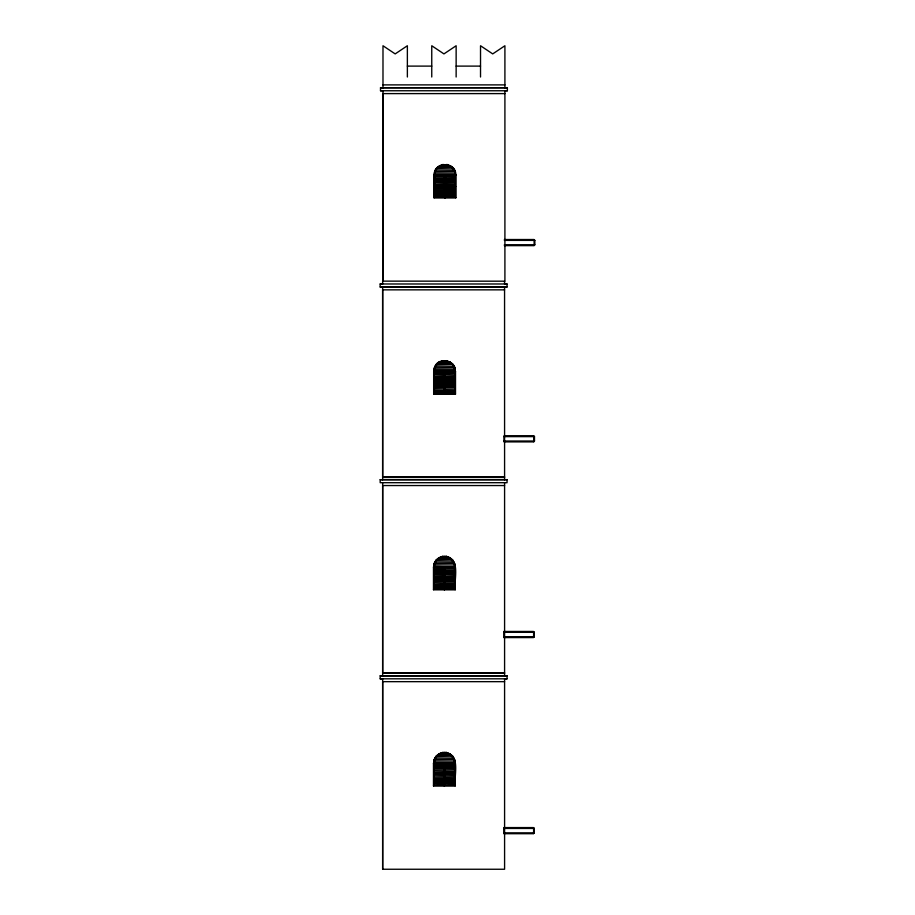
<?xml version="1.0" encoding="UTF-8"?>
<svg xmlns="http://www.w3.org/2000/svg" width="915" height="915" viewBox="0 0 915 915"><rect width="100%" height="100%" fill="white"/><g stroke="black" fill="none" stroke-linecap="round" stroke-linejoin="round"><path stroke-width="1.37" d="M507.059 678.816L380.194 678.816L380.194 675.796L507.059 675.796L507.059 678.816L504.588 678.758L504.588 869.25L382.653 869.25L382.653 681.664L504.588 681.664M434.156 175.051C433.744 161.177 456.242 161.177 455.819 175.051L434.156 175.051L434.751 174.548C434.739 161.944 455.247 161.944 455.235 174.548L455.819 175.051M446.875 164.38L448.407 165.489M434.465 367.59L433.813 371.296L434.408 370.792C434.636 357.822 454.984 358.566 455.213 371.055C456.654 360.636 437.93 355.924 434.465 367.59L434.522 369.271L454.618 369.271L454.869 370.792L434.248 370.792L434.682 369.271M446.531 360.624L446.44 361.116C450.386 362.077 454 365.142 454.606 369.271M434.488 564.967L434.065 566.488L455.293 566.98L433.63 566.98C433.63 560.483 439.932 555.188 446.348 556.32C460.931 560.14 453.668 579.355 455.327 589.74L433.481 589.729L433.481 567.071L455.327 567.083L454.663 567.746L454.663 589.077L455.327 589.74M446.348 556.32C449.482 558.287 455.121 561.135 454.698 566.488C455.258 553.312 433.47 553.678 433.904 566.751L455.018 566.751L454.423 563.354M434.488 761.086L434.065 762.607L455.293 763.11L433.63 763.11C433.63 756.602 439.932 751.307 446.348 752.439C460.931 756.259 453.668 775.474 455.327 785.859L433.481 785.859L433.481 763.19L455.327 763.202L454.663 763.865L454.663 785.196L455.327 785.859M446.348 752.439L446.257 752.931C450.775 753.983 454.572 757.814 454.698 762.607C455.258 749.431 433.47 749.797 433.904 762.87L455.018 762.87L454.423 759.484M434.705 177.167L444.313 177.167L444.942 175.142L445.582 175.806L445.616 186.077C452.101 187.964 464.26 185.917 445.616 186.077L455.19 186.203L455.19 175.806L455.853 175.142L434.007 175.142L434.007 197.8L455.853 197.8L455.853 175.142M434.705 186.077L444.313 186.077C430.313 190.709 435.666 185.265 434.671 175.806L434.007 175.142M434.705 183.103L444.278 183.229M434.007 197.8L434.705 197.011L434.671 186.729M434.705 195.524L444.313 195.524M444.313 177.167L444.313 186.077L434.671 186.203M445.616 177.167L455.19 177.293M445.616 184.59L455.19 184.716M444.278 189.702L434.671 189.702M444.942 197.8L444.278 197.137L444.278 186.729M445.616 189.588L455.19 189.714M444.942 175.142L444.919 197.8L445.616 197.011L445.582 186.74M445.582 195.65L455.224 195.524M455.19 183.229L445.582 183.229M455.853 197.8L455.19 197.137L455.19 186.74M434.362 374.887L443.935 375.013M434.328 376.5L443.969 376.374M455.51 371.387L454.847 372.05L455.201 382.71L445.239 382.985L445.239 372.05L444.576 371.387L443.935 372.05L444.29 382.71L433.985 382.71L434.328 372.05L433.664 371.376L433.664 394.045L455.51 394.045L455.51 371.387L433.664 371.376M433.664 394.045L434.328 393.37L434.328 382.973M434.362 388.795L443.969 388.795L443.935 382.973M434.362 390.282L443.935 390.408M443.969 388.795L443.935 393.37L434.328 393.37L434.328 372.05L443.935 372.05L443.935 393.37L444.599 394.045L445.273 393.256L445.239 382.985M445.273 374.898L454.847 375.024M445.239 376.511L454.881 376.385M445.273 390.282L454.847 390.408M454.847 388.921L445.239 388.921M455.51 394.045L454.847 393.381L454.847 382.985M434.145 569.221L443.786 569.096L444.416 567.071L445.056 567.746L444.701 578.406L455.007 578.406L445.056 578.143M434.145 578.143L444.095 578.406L433.79 578.406L434.145 567.735L433.481 567.071M434.145 576.656L443.786 576.53L443.752 569.221M433.481 589.729L434.179 588.951L434.145 578.669M434.179 583.004L443.752 583.13M445.056 569.233L454.698 569.107M443.752 575.169L434.145 575.169M443.752 576.656L443.752 578.143M445.09 575.043L454.663 575.169M443.752 581.643L434.145 581.643M445.056 576.656L454.698 576.53M445.056 578.68L445.09 588.951L444.393 589.74L443.752 589.066L443.752 578.669M445.09 581.517L454.663 581.643M445.09 583.004L454.663 583.13M454.663 578.143L454.663 567.746L445.056 567.746L445.056 589.077L454.698 588.951L454.663 578.68M434.145 774.262L444.095 774.525L433.79 774.525L434.145 763.853L433.481 763.19M434.179 771.162L443.752 771.288M434.179 776.149L443.752 776.275M433.481 785.859L434.179 785.07L434.145 774.788M434.179 783.583L443.752 783.709M443.752 774.262L443.752 763.853L444.416 763.19L445.056 763.865L444.701 774.525L455.007 774.525L445.056 774.262M443.752 769.801L434.145 769.801M445.056 769.801L454.698 769.687M443.752 777.761L434.145 777.761M445.056 774.799L445.09 785.07L444.393 785.859L443.752 785.184L443.752 774.788M445.09 776.16L454.663 776.275M445.09 777.647L454.663 777.761M445.09 783.583L454.663 783.709M454.663 774.262L454.663 763.865L445.056 763.865L445.056 785.196L454.698 785.07L454.663 774.799M454.663 771.288L445.056 771.288M435.014 173.026L434.591 174.548L455.235 174.548C455.784 161.372 433.996 161.738 434.431 174.822L455.556 174.822L454.949 171.425M455.213 174.548L454.698 171.517L451.53 167.251L438.319 167.251L439.829 166.107L450.409 165.661M450.066 361.905L439.36 362.351L441.167 361.734M449.883 557.601L439.177 558.036C442.917 556.251 447.847 556.114 450.958 559.191M449.883 753.72L439.177 754.166C442.917 752.37 447.847 752.233 450.958 755.31M436.181 169.961L435.128 171.517L455.167 171.345M435.837 366.206L434.785 367.761L454.835 367.59M435.654 561.901L434.602 563.457L454.641 563.285M435.654 758.02L434.602 759.576L454.641 759.404M534.131 239.684L534.131 245.483M533.788 435.929L533.788 441.728M533.605 631.625L533.605 637.412M533.605 827.743L533.605 833.542M504.359 239.524L533.971 239.524L534.829 240.382L534.829 244.774L533.971 245.643L504.359 245.643M534.486 441.019L533.628 441.888L504.028 441.888L504.028 435.769L533.628 435.769L534.486 436.627L534.486 441.019L504.028 441.019M534.303 636.714L533.434 637.583L503.833 637.583L503.833 631.464L533.434 631.464L534.303 632.322L534.303 636.714L503.833 636.714M534.303 832.833L533.434 833.702L503.833 833.702L503.833 827.583L533.434 827.583L534.303 828.441L534.303 832.833L503.833 832.833M453.291 168.086L436.935 168.406L438.457 167.251M452.948 364.33L436.592 364.65L438.113 363.495M433.63 566.98L434.225 566.488C434.385 561.764 438.091 557.738 442.666 556.812L442.585 556.32M452.765 560.026L436.409 560.346L437.919 559.191M433.63 763.11L434.225 762.607C434.385 757.883 438.091 753.857 442.666 752.931L442.585 752.439M452.765 756.145L436.409 756.465L437.919 755.31M441.51 165.489L439.577 165.661M380.514 90.757L507.379 90.757L507.379 87.737L380.514 87.737L380.514 90.757L382.985 90.699L382.985 281.191L382.985 93.605L504.908 93.605M380.514 87.737L507.379 87.737M380.171 287.001L507.036 287.001L507.036 283.982L380.171 283.982L380.171 287.001L507.036 287.001M507.036 283.982L504.565 284.039L504.565 281.134M380.194 479.677L507.059 479.677L507.059 482.697L380.194 482.697L380.194 479.677L507.059 479.677M380.194 678.816L382.653 678.758L382.653 869.25M380.194 675.796L507.059 675.796M407.369 66.109L431.754 66.109M456.139 66.109L480.524 66.109M382.985 84.889L504.908 84.889M453.794 169.961L436.032 169.961L436.695 168.086M454.961 173.026L434.854 173.026L434.808 171.345M434.705 181.616L444.313 181.616L434.671 181.742M444.313 184.59L434.671 184.716L444.278 184.716M434.316 186.466L444.633 186.466M445.228 186.466L455.544 186.466M445.616 191.075L455.224 191.075L445.582 191.189M444.313 192.55L434.671 192.676L444.278 192.676M455.224 194.037L445.582 194.163L455.19 194.163M444.313 197.011L434.671 197.137L434.671 175.806L444.278 175.806L444.278 197.137M455.224 197.011L445.582 197.137L445.582 175.806L455.19 175.806L455.19 197.137M504.359 240.382L534.829 240.382M504.359 244.774L534.829 244.774M504.565 289.849L382.642 289.849L382.642 477.436L504.565 477.436M448.133 361.734L441.053 361.734L442.769 360.624M451.187 363.495L437.976 363.495L439.234 361.905M453.463 366.206L435.689 366.206L436.352 364.33M443.969 373.412L434.328 373.526L443.935 373.526M445.273 373.412L454.881 373.412L445.239 373.537M434.362 379.348L443.969 379.348L434.328 379.473M445.273 380.834L454.881 380.834L445.239 380.96M434.328 382.447L443.969 382.321M445.239 382.447L454.881 382.321M433.985 382.71L444.29 382.71M444.896 382.71L455.201 382.71M434.362 387.308L443.969 387.308L434.328 387.434M454.881 391.769L445.239 391.894L454.847 391.894M434.362 393.256L443.969 393.256M445.273 393.256L454.881 393.256M504.028 436.627L534.486 436.627M382.653 476.829L504.588 476.829M504.588 485.545L382.653 485.545L382.653 673.131L504.588 673.131M440.87 557.429L447.938 557.429M454.412 564.967L453.268 561.901L435.506 561.901L436.158 560.026M454.698 570.594L445.056 570.72L454.663 570.72M434.179 578.017L443.786 578.017M445.09 578.017L454.698 578.017M433.79 578.406L444.095 578.406M444.701 578.406L455.007 578.406M443.786 584.491L434.145 584.616L443.752 584.616M445.09 584.491L454.698 584.491L445.056 584.616M454.698 587.464L445.056 587.59L454.663 587.59M443.786 588.951L434.145 589.066L434.145 567.735L443.752 567.735L443.752 589.066M503.833 632.322L534.303 632.322M382.653 672.948L504.588 672.948M440.87 753.548L447.938 753.548M454.412 761.086L453.268 758.02L435.506 758.02L436.158 756.145M443.786 765.226L434.145 765.34L443.752 765.34M454.698 766.713L445.056 766.839L454.663 766.839M443.786 772.649L434.145 772.775L443.752 772.775M434.179 774.136L443.786 774.136M445.09 774.136L454.698 774.136M433.79 774.525L444.095 774.525M444.701 774.525L455.007 774.525M445.09 779.123L454.698 779.123L445.056 779.248M443.786 780.609L434.145 780.735L443.752 780.735M454.698 782.096L445.056 782.222L454.663 782.222M443.786 785.07L434.145 785.184L434.145 763.853L443.752 763.853L443.752 785.184M503.833 828.441L534.303 828.441M507.379 90.757L504.908 90.699L504.908 281.191L382.642 281.134L382.642 284.039L380.171 283.982M434.282 563.285L434.328 564.967L454.435 564.967L454.686 566.488M434.282 759.404L434.328 761.086L454.435 761.086L454.686 762.607M450.1 166.107L441.396 165.489L443.112 164.38M450.157 166.107L451.484 167.251M454.606 367.67C451.164 356.953 433.847 359.801 434.087 371.055L455.213 371.055L454.606 367.67L454.892 370.792M439.04 557.601L437.793 559.191L451.004 559.191L453.245 561.901M439.04 753.72L437.793 755.31L451.004 755.31L453.245 758.02M504.908 87.794L504.908 45.75L492.716 53.905L480.524 45.75L480.524 77.009M504.565 286.944L504.588 479.735M504.588 482.64L504.588 675.853M456.139 77.009L456.139 45.75L443.947 53.905L431.754 45.75L431.754 77.009M444.599 371.376L444.576 394.045M444.416 567.071L444.393 589.74M444.416 763.19L444.393 785.859M407.369 77.009L407.369 45.75L395.177 53.905L382.985 45.75L382.985 87.794M382.642 286.944L382.653 479.735M382.653 482.64L382.653 675.853M434.705 178.654L444.313 178.654L434.705 178.654M434.705 180.129L444.313 180.129L434.705 180.129M434.705 188.09L444.313 188.09L434.705 188.09M434.705 191.063L444.313 191.063L434.705 191.063M434.705 194.037L444.313 194.037L434.705 194.037M445.616 178.654L455.224 178.654L445.616 178.654M445.616 180.141L455.224 180.141L445.616 180.141M445.616 181.628L455.224 181.628L445.616 181.628M445.616 188.101L455.224 188.101L445.616 188.101M445.616 192.55L455.224 192.55L445.616 192.55M434.362 377.861L443.969 377.861L434.362 377.861M434.362 380.834L443.969 380.834L434.362 380.834M434.362 384.334L443.969 384.334L434.362 384.334M434.362 385.821L443.969 385.821L434.362 385.821M434.362 391.769L443.969 391.769L434.362 391.769M445.273 377.872L454.881 377.872L445.273 377.872M445.273 379.348L454.881 379.348L445.273 379.348M445.273 384.346L454.881 384.346L445.273 384.346M445.273 385.833L454.881 385.833L445.273 385.833M445.273 387.308L454.881 387.308L445.273 387.308M434.179 570.583L443.786 570.583L434.179 570.583M434.179 572.069L443.786 572.069L434.179 572.069M434.179 573.556L443.786 573.556L434.179 573.556M434.179 580.03L443.786 580.03L434.179 580.03M434.179 585.977L443.786 585.977L434.179 585.977M434.179 587.464L443.786 587.464L434.179 587.464M445.09 572.081L454.698 572.081L445.09 572.081M445.09 573.556L454.698 573.556L445.09 573.556M445.09 580.041L454.698 580.041L445.09 580.041M445.09 585.977L454.698 585.977L445.09 585.977M434.179 766.701L443.786 766.701L434.179 766.701M434.179 768.188L443.786 768.188L434.179 768.188M434.179 779.123L443.786 779.123L434.179 779.123M434.179 782.096L443.786 782.096L434.179 782.096M445.09 765.226L454.698 765.226L445.09 765.226M445.09 768.2L454.698 768.2L445.09 768.2M445.09 772.649L454.698 772.649L445.09 772.649M445.09 780.609L454.698 780.609L445.09 780.609M444.621 175.451L434.328 175.451L434.328 197.48L444.621 197.48L444.621 175.451M455.533 175.451L445.239 175.451L445.239 197.48L455.533 197.48L455.533 175.451M444.29 371.696L433.985 371.696L433.985 393.725L444.29 393.725L444.29 371.696M455.201 371.696L444.896 371.696L444.896 393.725L455.201 393.725L455.201 371.696M454.847 372.05L445.239 372.05L445.239 393.381L454.847 393.381L454.847 372.05M444.095 567.391L433.79 567.391L433.79 589.42L444.095 589.42L444.095 567.391M455.007 567.391L444.701 567.391L444.701 589.42L455.007 589.42L455.007 567.391M444.095 763.51L433.79 763.51L433.79 785.539L444.095 785.539L444.095 763.51M455.007 763.51L444.701 763.51L444.701 785.539L455.007 785.539L455.007 763.51"/></g></svg>
